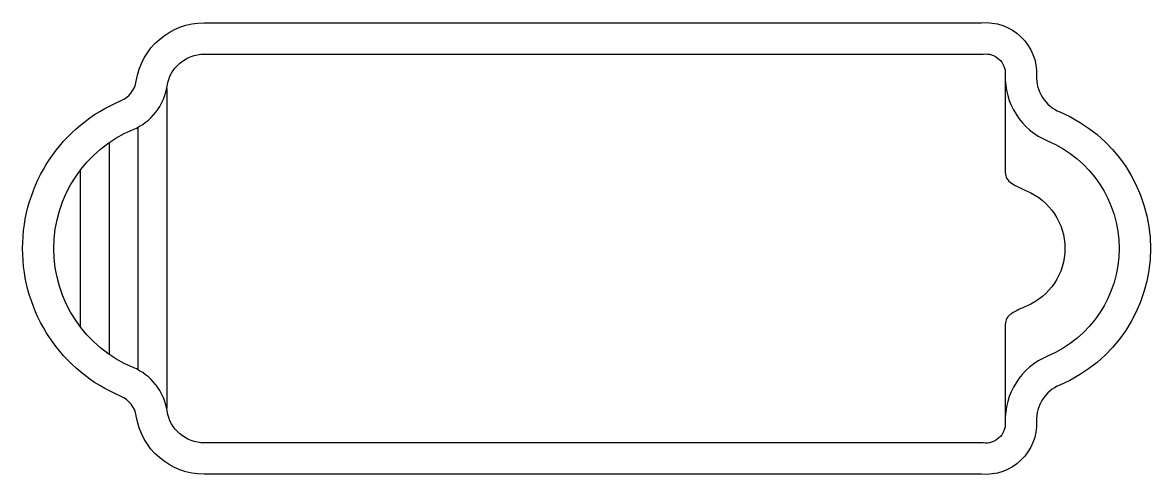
# Model space of a CAD drawing. Header units: millimetres. Extents: x 98.1 to 107.1, y 79.04 to 82.64.
import ezdxf

# ---------------------------------------------------------------- set-up
doc = ezdxf.new("R2010")
doc.units = ezdxf.units.MM
doc.header["$LTSCALE"] = 10
doc.layers.add('piscinas_igui', color=3, linetype='Continuous')

msp = doc.modelspace()

# ---------------------------------------------------------------- linework, layer by layer
at = {"layer": 'piscinas_igui', "color": 2}
for p, q in [((99.2475, 82.1145), (99.2475, 79.5629)), ((99.0175, 81.8021), (99.0175, 79.8724)), ((98.7875, 81.6817), (98.7875, 79.9957)), ((98.5575, 81.4611), (98.5575, 80.2163))]:
    msp.add_line(p, q, dxfattribs=at)
at = {"layer": 'piscinas_igui'}
msp.add_line((98.0975, 80.8387), (98.0975, 80.8387), dxfattribs=at)
msp.add_lwpolyline([(107.0975, 80.8387, -0.302448), (106.3732, 79.7502, 0.313684), (106.1893, 79.4611, -0.451391), (105.7487, 79.0387), (99.5474, 79.0387, -0.370284), (99.0039, 79.5054, 0.26154), (98.8832, 79.6596, -0.302651), (98.0975, 80.8387, -0.302654), (98.8832, 82.0178, 0.26154), (99.0039, 82.1721, -0.370284), (99.5474, 82.6387), (105.7487, 82.6387, -0.451391), (106.1893, 82.2164, 0.313684), (106.3732, 81.9272, -0.302451)], format="xyb", close=True, dxfattribs=at)
msp.add_lwpolyline([(106.8475, 80.8387, -0.302463), (106.2766, 79.9808, 0.313684), (105.9395, 79.4507, -0.46688), (105.7617, 79.2887), (99.5475, 79.2887, -0.370269), (99.251, 79.5433, 0.26154), (98.9795, 79.8904, -0.302664), (98.3475, 80.8387, -0.302667), (98.9795, 81.7871, 0.26154), (99.251, 82.1342, -0.370269), (99.5475, 82.3887), (105.7617, 82.3887, -0.46688), (105.9395, 82.2268, 0.313684), (106.2766, 81.6966, -0.302467), (106.8475, 80.8388)], format="xyb", dxfattribs=at)
at = {"layer": 'piscinas_igui', "color": 2}
msp.add_lwpolyline([(105.9395, 82.2268), (105.9395, 81.4452, 0.264942), (105.9885, 81.3591, 0.034606), (106.1098, 81.2982, -0.302472), (106.4156, 80.839, -0.302472), (106.1098, 80.3799, 0.034606), (105.9885, 80.3189, 0.264942), (105.9395, 80.2329), (105.9395, 79.4513)], format="xyb", dxfattribs=at)

doc.saveas('drawing.dxf')
